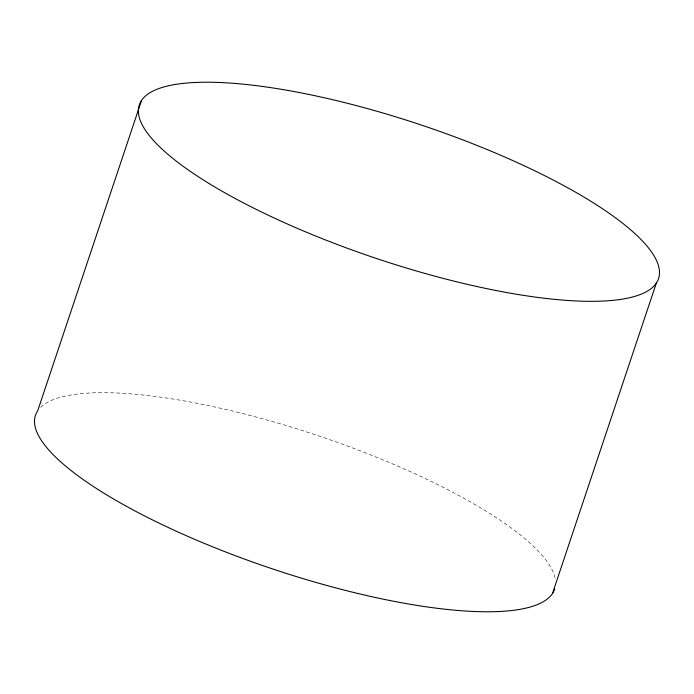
<?xml version="1.0" encoding="UTF-8"?>
<svg xmlns="http://www.w3.org/2000/svg" width="694" height="694" viewBox="0 0 694 694"><rect width="100%" height="100%" fill="white"/><g stroke="black" fill="none" stroke-linecap="round" stroke-linejoin="round"><path stroke-width="0.52" stroke-dasharray="3.47 2.6" d="M40.651 407.335A273.757 70.389 18.5 0 1 318.216 435.745A273.757 70.389 18.5 0 1 555.426 580.037"/><path stroke-width="1.04" d="M141.559 100.413L37.676 410.865A273.757 70.389 18.5 0 0 264.18 566.078A273.757 70.389 18.5 0 0 554.775 588.772M552.441 593.587L656.324 283.135A273.757 70.389 18.5 0 0 305.421 93.742A273.757 70.389 18.5 0 0 235.075 198.449A273.757 70.389 18.5 0 0 656.324 283.135"/></g></svg>
